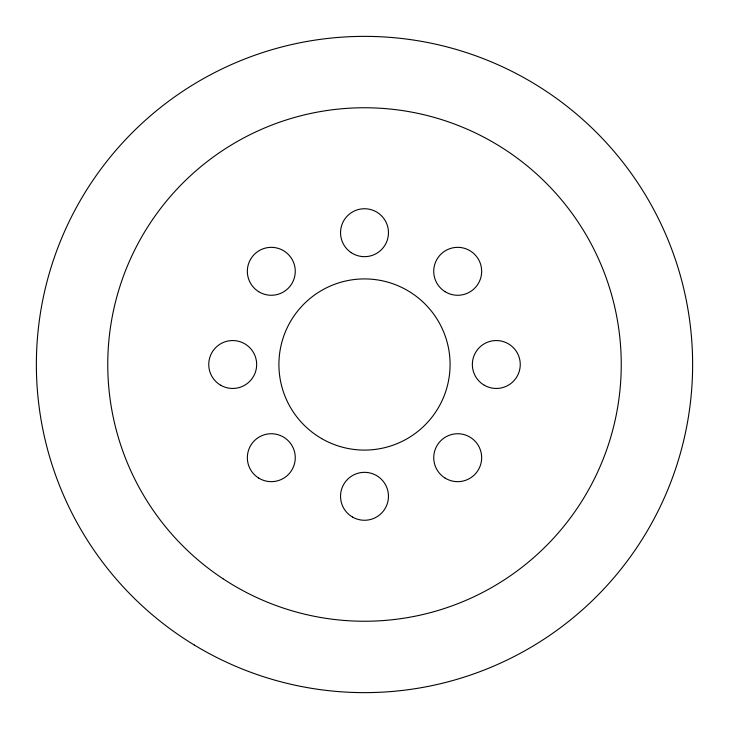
<?xml version="1.0" encoding="UTF-8"?>
<svg xmlns="http://www.w3.org/2000/svg" width="729" height="729" viewBox="0 0 729 729"><rect width="100%" height="100%" fill="white"/><g stroke="black" fill="none" stroke-linecap="round" stroke-linejoin="round"><path stroke-width="1.09" d="M321.708 438.621A85.585 85.585 0 0 0 450.085 364.5A85.585 85.585 0 0 0 321.708 290.379A85.585 85.585 0 0 0 321.708 438.621M484.32 385.249A23.966 23.966 0 0 0 520.26 364.5A23.966 23.966 0 0 0 484.32 343.751A23.966 23.966 0 0 0 484.32 385.249M445.064 291.673A23.966 23.966 0 0 0 481.65 272.054A23.966 23.966 0 0 0 446.376 250.184A23.966 23.966 0 0 0 445.064 291.673M351.241 252.662A23.966 23.966 0 0 0 388.42 234.209A23.966 23.966 0 0 0 353.847 211.237A23.966 23.966 0 0 0 351.241 252.662M258.677 291.673A23.966 23.966 0 0 0 295.254 272.054A23.966 23.966 0 0 0 259.98 250.184A23.966 23.966 0 0 0 258.677 291.673M220.723 385.249A23.966 23.966 0 0 0 256.663 364.5A23.966 23.966 0 0 0 220.723 343.751A23.966 23.966 0 0 0 220.723 385.249M258.677 478.06A23.966 23.966 0 0 0 295.254 458.45A23.966 23.966 0 0 0 259.98 436.58A23.966 23.966 0 0 0 258.677 478.06M352.517 517.052A23.966 23.966 0 0 0 388.466 496.294A23.966 23.966 0 0 0 352.517 475.545A23.966 23.966 0 0 0 352.517 517.052M445.064 478.06A23.966 23.966 0 0 0 481.65 458.45A23.966 23.966 0 0 0 446.376 436.58A23.966 23.966 0 0 0 445.064 478.06M194.351 645.065A328.123 328.123 0 0 0 692.55 371.571A328.123 328.123 0 0 0 206.599 76.864A328.123 328.123 0 0 0 194.351 645.065M222.928 578.689A256.754 256.754 0 0 0 620.78 380.019A256.754 256.754 0 0 0 249.792 134.801A256.754 256.754 0 0 0 222.928 578.689"/></g></svg>
